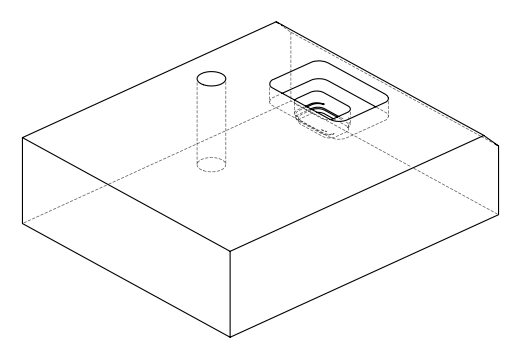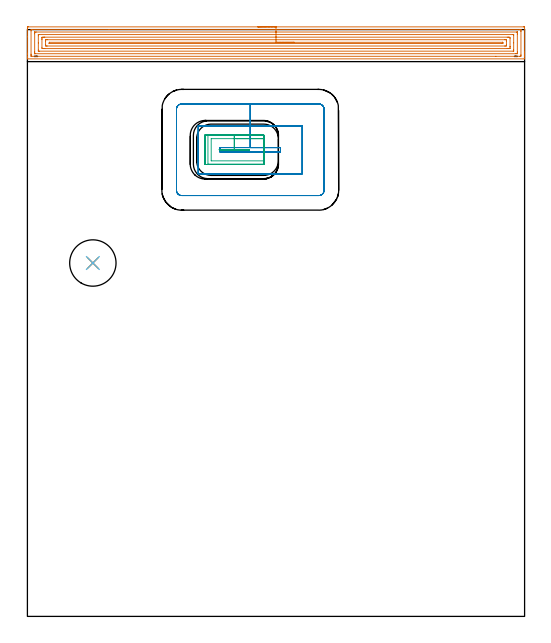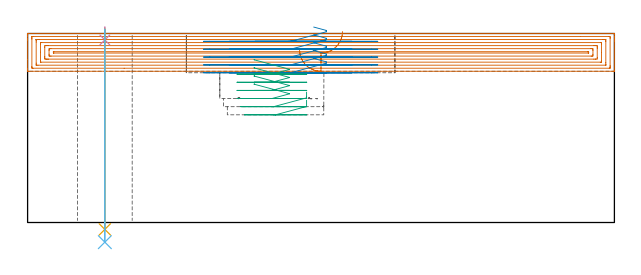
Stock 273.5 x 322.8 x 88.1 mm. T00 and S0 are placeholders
(PLAN: 6 operations, 4 tool changes, 24.2 min)
(1 AREA_MILL | FG_CHAMFER_SURFACE | UGT0205_001 | 15.54 min | 42356 mm3)
(2 MILL_RECTANGULAR_POCKET | POCKET_RECTANGULAR_STRAIGHT | UGT0201_010 | Follow Part, ap 4, ae 75% | 5.75 min | 116266 mm3)
(3 MILL_RECTANGULAR_POCKET_1 | POCKET_RECTANGULAR_STRAIGHT_1 | UGT0201_010 | Follow Part, ap 4, ae 75% | 2.11 min | 28093 mm3)
(4 SPOT_DRILL | STEP1HOLE | NXT0321_9005460120000 | 0.05 min | 172 mm3)
(5 DRILL_THROUGH_HOLE_INTO_CENTER | STEP1HOLE | NXT0301_065 | 0.37 min | 5974 mm3)
(6 DRILL_TO_ENLARGE_THROUGH_HOLE | STEP1HOLE | UGT0301_386 | 0.4 min | 38809 mm3)
(TOOL UGT0205_001 | Chamfer Mill 20 x 3 x 45 deg. | D20 FL50 Z2)
(TOOL UGT0201_010 | End Mill 16 mm | D16 FL22 Z2)
(TOOL NXT0321_9005460120000 | NC Spot Drill, 142deg, 12mm, Carbide, Uncoated | D12 PA142 FL30 Z2)
(TOOL NXT0301_065 | Carbide Drill 9.4mm [860.1-0940-075A1-MM 2214] | D9.4 PA140 FL98 Z2)
(TOOL UGT0301_386 | Twist Drill 25.5 mm | D25.5 PA118 FL165 Z2)
(OP 1 AREA_MILL)
G17 G21 G94 G90
T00 M6
G54
G17 G0 G90 X126.75 Y324.3 S1061 M3
G43 Z98.1 H0
Z80.5
G94 G1 X126.788 Z79.628 F250.
X126.902 Z78.763
X127.091 Z77.912
X127.353 Z77.08
X127.687 Z76.274
X128.09 Z75.5
X128.559 Z74.764
X129.09 Z74.072
X129.679 Z73.429
X130.322 Z72.84
X131.014 Z72.308
X131.75 Z71.84
X132.524 Z71.437
X133.33 Z71.103
X134.162 Z70.841
X135.014 Z70.652
X135.878 Z70.538
X136.75 Z70.5
X272.891
X273.346 Y324.295 Z70.503
X273.49 Y324.292 Z70.506
X273.5 Y324.143 Z70.654
Y310.378 Z84.417
Y309.778 Z85.016
Y309.218 Z85.579
Y308.897 Z85.899
Y308.338 Z86.458
Y308.017 Z86.778
X273.499 Y307.017 Z87.782
X273.49 Y306.706 Z88.093
X273.337 Y306.7 Z88.1
X0.163
X0.01 Y306.706 Z88.093
X0. Y307.019 Z87.781
Y307.374 Z87.425
Y308.017 Z86.778
Y309.218 Z85.578
Y309.778 Z85.016
Y318.882 Z75.915
Y322.983 Z71.814
Y323.263 Z71.534
X0.005 Y323.864 Z70.934
X0.01 Y324.292 Z70.506
X0.171 Y324.295 Z70.503
X0.609 Y324.3 Z70.5
X136.75
Y322.886 Z71.914
X271.105 Y322.885 Z71.915
X271.206 Y322.884 Z71.916
X271.464 Y322.879 Z71.921
X271.49 Y322.795 Z72.005
X271.497 Y322.597 Z72.203
X271.499 Y322.103 Z72.697
X271.5 Y321.714 Z73.086
X271.499 Y308.897 Z85.903
X271.498 Y308.51 Z86.29
X271.49 Y308.126 Z86.674
X271.105 Y308.117 Z86.683
X271.006 Y308.115 Z86.685
X257.7 Y308.114 Z86.686
X2.395 Y308.115 Z86.685
X2.294 Y308.116 Z86.684
X2.036 Y308.121 Z86.679
X2.01 Y308.205 Z86.595
X2.003 Y308.403 Z86.397
X2.001 Y308.897 Z85.903
X2. Y309.286 Z85.514
X2.001 Y322.103 Z72.697
X2.002 Y322.49 Z72.31
X2.01 Y322.875 Z71.925
X2.395 Y322.884 Z71.916
X2.494 Y322.885 Z71.915
X44.995 Y322.886 Z71.914
X136.75
Y321.472 Z73.328
X269.32 Y321.471 Z73.329
X269.404 Y321.47 Z73.33
X269.47 Y321.467 Z73.333
X269.485 Y321.465 Z73.335
X269.49 Y321.45 Z73.35
X269.494 Y321.4 Z73.4
X269.499 Y321.222 Z73.578
X269.5 Y321.045 Z73.755
Y320.342 Z74.458
Y310.48 Z84.32
X269.498 Y309.778 Z85.022
X269.496 Y309.604 Z85.196
X269.49 Y309.546 Z85.254
X269.444 Y309.535 Z85.265
X269.32 Y309.534 Z85.266
X268.679 Y309.529 Z85.271
X4.18
X4.096 Y309.53 Z85.27
X4.03 Y309.533 Z85.267
X4.015 Y309.535 Z85.265
X4.01 Y309.55 Z85.25
X4.006 Y309.6 Z85.2
X4.002 Y309.778 Z85.022
X4. Y309.955 Z84.845
Y310.658 Z84.142
Y320.52 Z74.28
X4.002 Y321.222 Z73.578
X4.004 Y321.396 Z73.404
X4.009 Y321.454 Z73.346
X4.056 Y321.465 Z73.335
X4.18 Y321.466 Z73.334
X4.821 Y321.471 Z73.329
X136.75 Y321.472 Z73.328
Y320.057 Z74.743
X266.931
X267.374 Y320.055 Z74.745
X267.473 Y320.052 Z74.748
X267.488 Y320.051 Z74.749
X267.491 Y320.035 Z74.765
X267.496 Y319.987 Z74.814
X267.499 Y319.888 Z74.912
X267.5 Y319.496 Z75.304
Y315.534 Z79.266
Y311.572 Z83.228
X267.499 Y311.115 Z83.685
X267.497 Y311.009 Z83.791
X267.493 Y310.957 Z83.843
X267.49 Y310.95 Z83.85
X267.481 Y310.947 Z83.853
X267.447 Y310.945 Z83.855
X267.245 Y310.943 Z83.857
X6.569
X6.126 Y310.945 Z83.855
X6.027 Y310.948 Z83.852
X6.012 Y310.949 Z83.851
X6.009 Y310.965 Z83.835
X6.004 Y311.014 Z83.786
X6.001 Y311.112 Z83.688
X6. Y311.504 Z83.296
Y315.466 Z79.334
Y319.428 Z75.372
X6.001 Y319.885 Z74.915
X6.003 Y319.991 Z74.809
X6.007 Y320.043 Z74.757
X6.01 Y320.05 Z74.75
X6.019 Y320.053 Z74.747
X6.053 Y320.055 Z74.745
X6.255 Y320.057 Z74.743
X136.75
Y318.643 Z76.157
X263.964
X264.797 Y318.64 Z76.16
X264.856 Y318.636 Z76.164
X265.49 Y318.581 Z76.219
X265.498 Y317.948 Z76.852
X265.5 Y313.545 Z81.255
X265.499 Y313.299 Z81.501
X265.496 Y312.668 Z82.132
X265.49 Y312.419 Z82.381
X264.912 Y312.363 Z82.437
X264.856 Y312.361 Z82.439
X264.026 Y312.357 Z82.443
X263.964
X9.537
X8.703 Y312.36 Z82.44
X8.644 Y312.364 Z82.436
X8.01 Y312.419 Z82.381
X8.002 Y313.052 Z81.748
X8. Y317.455 Z77.345
X8.001 Y317.701 Z77.099
X8.004 Y318.332 Z76.468
X8.01 Y318.581 Z76.219
X8.588 Y318.637 Z76.163
X8.644 Y318.639 Z76.161
X9.474 Y318.643 Z76.157
X9.537
X136.75
Y317.229 Z77.571
X262.657 Y317.228 Z77.572
X263.071 Y317.226 Z77.574
X263.475 Y317.222 Z77.578
X263.49 Y316.821 Z77.979
X263.499 Y316.399 Z78.401
Y314.638 Z80.162
X263.49 Y314.179 Z80.621
X263.478 Y313.778 Z81.022
X263.071 Y313.774 Z81.026
X262.592 Y313.771 Z81.029
X10.843 Y313.772 Z81.028
X10.429 Y313.774 Z81.026
X10.025 Y313.778 Z81.022
X10.01 Y314.179 Z80.621
X10.001 Y314.602 Z80.198
Y316.362 Z78.438
X10.01 Y316.821 Z77.979
X10.022 Y317.222 Z77.578
X10.429 Y317.226 Z77.574
X10.908 Y317.229 Z77.571
X136.75
Y315.815 Z78.985
X261.285 Y315.814 Z78.986
X261.414 Y315.813 Z78.987
X261.469 Y315.81 Z78.99
X261.489 Y315.808 Z78.992
X261.494 Y315.797 Z79.003
X261.497 Y315.782 Z79.018
X261.5 Y315.729 Z79.071
X261.499 Y315.394 Z79.406
X261.498 Y315.288 Z79.512
X261.493 Y315.218 Z79.582
X261.49 Y315.196 Z79.604
X261.481 Y315.192 Z79.608
X261.444 Y315.19 Z79.61
X261.285 Y315.186 Z79.614
X261.158 Y315.185 Z79.615
X261.031
X12.215 Y315.186 Z79.614
X12.086 Y315.187 Z79.613
X12.031 Y315.19 Z79.61
X12.011 Y315.192 Z79.608
X12.006 Y315.203 Z79.597
X12.003 Y315.218 Z79.582
X12.001 Y315.271 Z79.529
Y315.341 Z79.459
X12.011 Y315.808 Z78.992
X12.185 Y315.814 Z78.986
X12.215
X136.75 Y315.815 Z78.985
X137.622 Z79.023
X138.487 Z79.137
X139.338 Z79.326
X140.17 Z79.588
X140.976 Z79.922
X141.75 Z80.325
X142.486 Z80.794
X143.178 Z81.325
X143.821 Z81.914
X144.41 Z82.557
X144.942 Z83.25
X145.41 Z83.985
X145.813 Z84.759
X146.147 Z85.565
X146.409 Z86.397
X146.598 Z87.249
X146.712 Z88.114
X146.75 Z88.985
G0 Z98.1
M5
M2
(OP 2 MILL_RECTANGULAR_POCKET)
G17 G21 G94 G90
T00 M6
G54
G17 G0 G90 X133.345 Y255.5 S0 M3
G43 Z98.1 H0
Z91.1
G94 G1 X139.2 Z89.531 F250.
Y257.9 Z88.888
X122.6 Z84.44
X106. F500.
Y255.5
X139.2
Y257.9
X122.6
Y269.9
X94.
Y243.5
X151.2
Y269.9
X122.6
Y281.9
X84.9
G3 X82. Y279. R2.9
G1 Y234.4
G3 X84.9 Y231.5 R2.9
G1 X160.3
G3 X163.2 Y234.4 R2.9
G1 Y279.
G3 X160.3 Y281.9 R2.9
G1 X122.6
X121.6
G0 X133.345 Y255.5 Z87.44
G1 X139.2 Z85.871 F250.
Y257.9 Z85.228
X122.6 Z80.78
X106. F500.
Y255.5
X139.2
Y257.9
X122.6
Y269.9
X94.
Y243.5
X151.2
Y269.9
X122.6
Y281.9
X84.9
G3 X82. Y279. R2.9
G1 Y234.4
G3 X84.9 Y231.5 R2.9
G1 X160.3
G3 X163.2 Y234.4 R2.9
G1 Y279.
G3 X160.3 Y281.9 R2.9
G1 X122.6
X121.6
G0 X133.345 Y255.5 Z83.78
G1 X139.2 Z82.211 F250.
Y257.9 Z81.568
X122.6 Z77.12
X106. F500.
Y255.5
X139.2
Y257.9
X122.6
Y269.9
X94.
Y243.5
X151.2
Y269.9
X122.6
Y281.9
X84.9
G3 X82. Y279. R2.9
G1 Y234.4
G3 X84.9 Y231.5 R2.9
G1 X160.3
G3 X163.2 Y234.4 R2.9
G1 Y279.
G3 X160.3 Y281.9 R2.9
G1 X122.6
X121.6
G0 X133.345 Y255.5 Z80.12
G1 X139.2 Z78.551 F250.
Y257.9 Z77.908
X122.6 Z73.46
X106. F500.
Y255.5
X139.2
Y257.9
X122.6
Y269.9
X94.
Y243.5
X151.2
Y269.9
X122.6
Y281.9
X84.9
G3 X82. Y279. R2.9
G1 Y234.4
G3 X84.9 Y231.5 R2.9
G1 X160.3
G3 X163.2 Y234.4 R2.9
G1 Y279.
G3 X160.3 Y281.9 R2.9
G1 X122.6
X121.6
G0 X133.345 Y255.5 Z76.46
G1 X139.2 Z74.891 F250.
Y257.9 Z74.248
X122.6 Z69.8
X106. F500.
Y255.5
X139.2
Y257.9
X122.6
Y269.9
X94.
Y243.5
X151.2
Y269.9
X122.6
Y281.9
X84.9
G3 X82. Y279. R2.9
G1 Y234.4
G3 X84.9 Y231.5 R2.9
G1 X160.3
G3 X163.2 Y234.4 R2.9
G1 Y279.
G3 X160.3 Y281.9 R2.9
G1 X122.6
X121.6
G0 Z98.1
M5
M2
(OP 3 MILL_RECTANGULAR_POCKET_1)
G17 G21 G94 G90
T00 M6
G54
G17 G0 G90 X105.791 Y256.8 S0 M3
G43 Z98.1 H0
Z75.94
G94 G1 X105.6 Z75.889 F250.
Y256.6 Z75.835
X122.1 Z71.414
Y256.8 Z71.361
X113.85 Z69.15
X105.6 F500.
Y256.6
X122.1
Y256.8
X113.85
Y264.8
X97.8
G3 X97.6 Y264.6 R0.2
G1 Y248.8
G3 X97.8 Y248.6 R0.2
G1 X129.9
G3 X130.1 Y248.8 R0.2
G1 Y264.6
G3 X129.9 Y264.8 R0.2
G1 X113.85
X112.85
G0 X105.791 Y256.8 Z72.15
G1 X105.6 Z72.099 F250.
Y256.6 Z72.045
X122.1 Z67.624
Y256.8 Z67.571
X113.85 Z65.36
X105.6 F500.
Y256.6
X122.1
Y256.8
X113.85
Y264.8
X97.8
G3 X97.6 Y264.6 R0.2
G1 Y248.8
G3 X97.8 Y248.6 R0.2
G1 X129.9
G3 X130.1 Y248.8 R0.2
G1 Y264.6
G3 X129.9 Y264.8 R0.2
G1 X113.85
X112.85
G0 X105.791 Y256.8 Z68.36
G1 X105.6 Z68.309 F250.
Y256.6 Z68.255
X122.1 Z63.834
Y256.8 Z63.781
X113.85 Z61.57
X105.6 F500.
Y256.6
X122.1
Y256.8
X113.85
Y264.8
X97.8
G3 X97.6 Y264.6 R0.2
G1 Y248.8
G3 X97.8 Y248.6 R0.2
G1 X129.9
G3 X130.1 Y248.8 R0.2
G1 Y264.6
G3 X129.9 Y264.8 R0.2
G1 X113.85
X112.85
G0 X105.791 Y256.8 Z64.57
G1 X105.6 Z64.519 F250.
Y256.6 Z64.465
X122.1 Z60.044
Y256.8 Z59.991
X113.85 Z57.78
X105.6 F500.
Y256.6
X122.1
Y256.8
X113.85
Y264.8
X97.8
G3 X97.6 Y264.6 R0.2
G1 Y248.8
G3 X97.8 Y248.6 R0.2
G1 X129.9
G3 X130.1 Y248.8 R0.2
G1 Y264.6
G3 X129.9 Y264.8 R0.2
G1 X113.85
X112.85
G0 X130.029 Y254.605 Z60.78
G1 X130.028 Y262.655 Z58.623 F250.
X130.027 Y264.588 Z58.105
X114.669 Y264.592 Z53.99
X99.312 Y264.584 F500.
Y248.815
X130.019 Y248.812
X130.027 Y264.588
X114.669 Y264.592
X113.669
G0 X130.026 Y251.928 Z56.99
G1 Y262.806 Z54.075 F250.
X115.564 Z50.2
X101.101 F500.
X101.102 Y250.594
X130.021
X130.026 Y262.806
X115.564
X114.564
G0 Z98.1
M5
M2
(OP 4 SPOT_DRILL)
G17 G21 G94 G90
T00 M6
G54
G17 G0 G90 X36. Y194.4 S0 M3
G43 Z98.1 H0
G94 G81 G98 Z85.1 F250. R91.1
G80
M5
M2
(OP 5 DRILL_THROUGH_HOLE_INTO_CENTER)
G17 G21 G94 G90
T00 M6
G54
G17 G0 G90 X36. Y194.4 S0 M3
G43 Z98.1 H1
G94 G73 G98 Z-3.211 F250. Q9.131 R90.1
G80
M5
M2
(OP 6 DRILL_TO_ENLARGE_THROUGH_HOLE)
G17 G21 G94 G90
T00 M6
G54
G17 G0 G90 X36. Y194.4 S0 M3
G43 Z98.1 H0
G94 G73 G98 Z-9.161 F250. Q24.315 R90.1
G80
M5
M2
